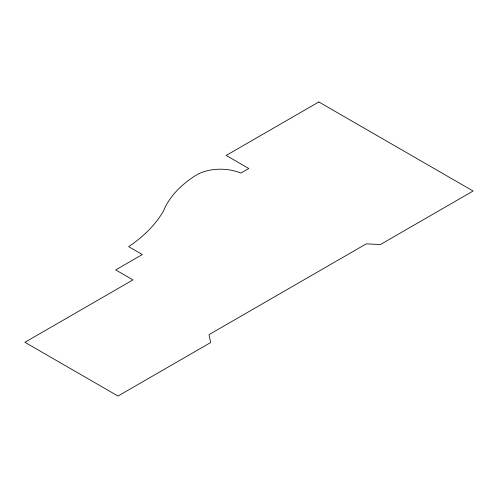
<?xml version="1.0" encoding="UTF-8"?>
<svg xmlns="http://www.w3.org/2000/svg" width="498" height="498" viewBox="0 0 498 498"><rect width="100%" height="100%" fill="white"/><g stroke="black" fill="none" stroke-linecap="round" stroke-linejoin="round"><path stroke-width="0.75" d="M318.832 101.959L226.198 155.438L248.801 168.492L240.814 173.105A33.976 19.615 0 0 0 194.625 176.099A138.556 79.997 0 0 0 163.556 210.847A183.936 106.192 0 0 1 128.665 246.659L142.316 254.54L115.685 269.916L132.978 279.901L24.9 342.294L117.995 396.041L210.629 342.562L209.017 334.65L366.217 243.889L380.466 244.506L473.1 191.02L318.832 101.959"/></g></svg>
